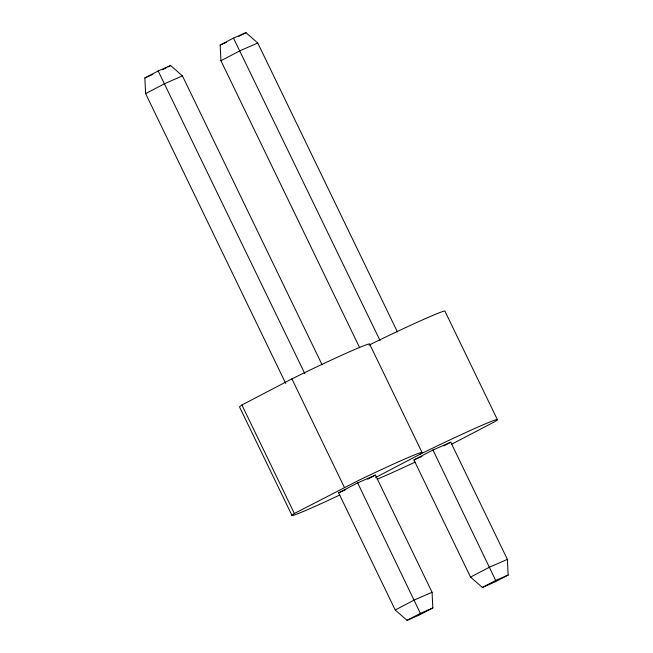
<?xml version="1.0" encoding="UTF-8"?>
<svg xmlns="http://www.w3.org/2000/svg" width="653" height="653" viewBox="0 0 653 653"><rect width="100%" height="100%" fill="white"/><g stroke="black" fill="none" stroke-linecap="round" stroke-linejoin="round"><path stroke-width="0.98" d="M375.622 477.49L419.667 454.455L422.116 452.643L369.671 344.155A72.336 2.522 -25.8 0 0 306.771 371.622L291.907 378.862L241.92 404.999L239.471 406.819L291.915 515.299A72.336 2.522 -25.8 0 0 339.756 495.007M291.915 515.299L294.364 513.487L359.215 480.11A72.336 2.522 -25.8 0 1 422.116 452.643M368.978 345.127L382.087 338.736A72.336 2.522 -25.8 0 1 444.995 311.269L497.431 419.757L494.99 421.569L451.786 444.162M285.72 383.433L145.619 93.616L144.844 77.944L158.173 70.973L170.629 65.537L182.44 75.895L322.1 364.79M162.63 69.716L166.18 67.863M167.96 66.933L170.629 65.537M359.705 347.796L220.934 60.729L220.167 45.057L233.488 38.086L245.944 32.65L257.764 43.008L397.416 331.904M238.835 36.364L245.944 32.65M145.619 93.616L164.654 83.666L182.44 75.895M220.934 60.729L239.969 50.779L257.764 43.008M338.605 492.827L357.64 482.877L375.426 475.106L432.066 592.271L432.833 607.943L419.512 614.914L407.056 620.35L395.236 609.992L338.605 492.827L345.723 489.726M367.639 479.18L375.426 475.106M413.92 459.941L432.955 449.99L450.75 442.22L507.381 559.384L508.156 575.056L494.827 582.027L482.371 587.463L470.56 577.105L413.92 459.941L421.928 456.447M443.828 445.844L450.75 442.22M395.236 609.992L414.271 600.034L432.066 592.271M470.56 577.105L489.595 567.147L507.381 559.384M407.056 620.35L420.385 613.379L432.833 607.943M482.371 587.463L495.7 580.493L508.156 575.056M419.667 454.455L434.531 447.223A72.336 2.522 -25.8 0 1 497.431 419.757M144.844 77.944L152.851 74.45M220.167 45.057L226.395 42.339M233.488 38.086L380.07 340.588M158.173 70.973L304.755 373.475M432.955 449.99L495.7 580.493M357.64 482.877L420.385 613.379M291.907 378.862L344.351 487.342M241.92 404.999L294.364 513.487M415.071 462.12A72.336 2.522 -25.8 0 1 377.181 479.196"/></g></svg>
